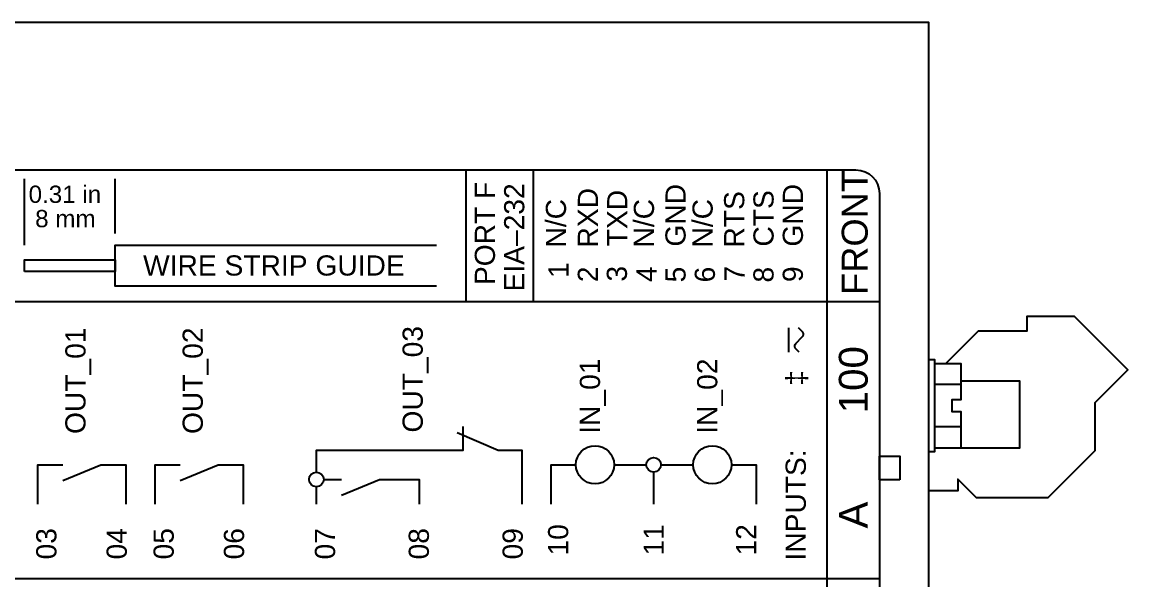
# Model space of a CAD drawing. Extents: x 1 to 23.8, y 0.2 to 17.
# Drawn here: x 11.459 to 15.229, y 6.95 to 8.852 of the extents above; entities that cross this region are included whole.
import ezdxf

# ---------------------------------------------------------------- set-up
doc = ezdxf.new("R2010")
doc.units = 0
doc.header["$MEASUREMENT"] = 0
doc.layers.add('6_00_____DWG', color=7, linetype='CONTINUOUS')
doc.styles.add('ARIAL', font='arial.ttf')

msp = doc.modelspace()

# ---------------------------------------------------------------- linework, layer by layer
at = {"layer": '6_00_____DWG'}
for points in [[(9.5988, 8.8524), (14.5491, 8.8524), (14.5491, 1.5689), (9.5988, 1.5689)], [(12.9721, 8.348), (12.9721, 7.8997)], [(13.2021, 7.8997), (13.2021, 8.348)], [(14.202, 8.3481), (14.202, 2.0231)], [(11.4663, 8.0917), (11.4663, 8.3173)], [(11.7762, 8.1317), (11.7762, 8.3173)], [(12.872, 7.9517), (11.7762, 7.9517), (11.7762, 8.0917), (12.872, 8.0917)], [(11.4663, 8.0017), (11.4663, 8.0417), (11.7762, 8.0417), (11.7762, 8.0017), (11.4663, 8.0017)], [(10.5118, 7.8997), (14.3818, 7.8997)], [(14.6083, 7.688), (14.7201, 7.7997), (14.8861, 7.7997), (14.8861, 7.8497), (15.0461, 7.8497), (15.2291, 7.6667), (15.1161, 7.5537), (15.1161, 7.3897), (14.9561, 7.2297), (14.7131, 7.2297), (14.6491, 7.2937), (14.6491, 7.2537), (14.5491, 7.2537)], [(14.0731, 7.7265), (14.0731, 7.8094)], [(14.5491, 7.7011), (14.5691, 7.7011), (14.5691, 7.3861), (14.5491, 7.3861)], [(14.5691, 7.688), (14.6591, 7.688), (14.6591, 7.5636), (14.6291, 7.5636), (14.6291, 7.5236), (14.6591, 7.5236), (14.6591, 7.3993), (14.5691, 7.3993)], [(14.6591, 7.6287), (14.8591, 7.6287), (14.8591, 7.3987), (14.6591, 7.3987)], [(14.6591, 7.6158), (14.5691, 7.6158)], [(12.4619, 7.3174), (12.4619, 7.3924), (12.962, 7.3924), (12.962, 7.3924), (12.962, 7.4724)], [(14.6591, 7.4715), (14.5691, 7.4715)], [(12.942, 7.4524), (13.082, 7.3924), (13.162, 7.3924), (13.162, 7.2075)], [(14.4519, 7.2913), (14.3818, 7.2913), (14.3818, 7.3713), (14.4519, 7.3713), (14.4519, 7.2913)], [(11.5119, 7.2075), (11.5119, 7.3424), (11.597, 7.3424)], [(11.5971, 7.2887), (11.7271, 7.3424), (11.812, 7.3424), (11.812, 7.2075)], [(11.9119, 7.2075), (11.9119, 7.3424), (11.997, 7.3424)], [(11.9971, 7.2887), (12.127, 7.3424), (12.212, 7.3424), (12.212, 7.2075)], [(13.2621, 7.2075), (13.262, 7.3424), (13.347, 7.3424)], [(13.477, 7.3424), (13.587, 7.3424)], [(13.612, 7.3174), (13.612, 7.2075)], [(13.637, 7.3424), (13.7471, 7.3424)], [(13.8771, 7.3424), (13.9621, 7.3424), (13.9621, 7.2075)], [(12.487, 7.2924), (12.5471, 7.2924)], [(12.5471, 7.2387), (12.6771, 7.2924), (12.812, 7.2924), (12.812, 7.2075)], [(12.462, 7.2075), (12.462, 7.2674)], [(10.5118, 6.9547), (14.3818, 6.9547)]]:
    msp.add_lwpolyline(points, dxfattribs=at)
msp.add_lwpolyline([(10.5919, 8.348), (14.3018, 8.348, -0.414213), (14.3818, 8.268), (14.3818, 2.1031, -0.414212), (14.3018, 2.0231), (10.5919, 2.0231, -0.414211), (10.5119, 2.1031), (10.5119, 8.268, -0.414219)], format="xyb", close=True, dxfattribs=at)
msp.add_lwpolyline([(14.1084, 7.7265), (14.0946, 7.7405, -0.328455), (14.0967, 7.7564), (14.1189, 7.7787, 0.339292), (14.121, 7.7947), (14.1064, 7.8094)], format="xyb", dxfattribs=at)
for centre, radius in [((13.412, 7.3424), 0.065), ((13.8121, 7.3424), 0.065), ((13.612, 7.3424), 0.025), ((12.462, 7.2924), 0.025)]:
    msp.add_circle(centre, radius, dxfattribs=at)

# ---------------------------------------------------------------- texts
at = {"layer": '6_00_____DWG', "style": 'ARIAL'}
for s, height, p in [('FRONT', 0.0885, (14.3418, 7.9219)), ('PORT F', 0.06883, (13.0709, 7.9554)), ('EIA–232', 0.06883, (13.1709, 7.9336)), ('GND', 0.06883, (13.7209, 8.0867)), ('GND', 0.06883, (14.121, 8.0867)), ('RXD', 0.06883, (13.4221, 8.0835)), ('TXD', 0.06883, (13.522, 8.0878)), ('RTS', 0.06883, (13.921, 8.0835)), ('CTS', 0.06883, (14.021, 8.0867)), ('N/C', 0.06883, (13.3132, 8.0835)), ('N/C', 0.06883, (13.6132, 8.0835)), ('N/C', 0.06883, (13.8132, 8.0835)), ('1', 0.0688, (13.322, 7.9799)), ('2', 0.0688, (13.422, 7.9652)), ('3', 0.0688, (13.5209, 7.9672)), ('4', 0.0688, (13.622, 7.9658)), ('5', 0.0688, (13.7209, 7.9645)), ('6', 0.0688, (13.8209, 7.9645)), ('7', 0.0688, (13.922, 7.9674)), ('8', 0.0688, (14.0209, 7.964)), ('9', 0.0688, (14.1209, 7.9656)), ('OUT_01', 0.06883, (11.6747, 7.4474)), ('OUT_02', 0.06883, (12.0747, 7.4474)), ('OUT_03', 0.06883, (12.8247, 7.4524)), ('100', 0.09833, (14.3418, 7.518)), ('IN_01', 0.06883, (13.4291, 7.4483)), ('IN_02', 0.06883, (13.8291, 7.4483)), ('‡', 0.0688, (14.132, 7.6114)), ('INPUTS:', 0.06883, (14.1309, 7.0156)), ('A', 0.0983, (14.3418, 7.1252)), ('10', 0.06883, (13.3207, 7.0329)), ('11', 0.06883, (13.6467, 7.0329)), ('12', 0.06883, (13.9619, 7.0329)), ('03', 0.06883, (11.5755, 7.0195)), ('04', 0.06883, (11.8155, 7.0195)), ('05', 0.06883, (11.9755, 7.0195)), ('06', 0.06883, (12.2154, 7.0195)), ('07', 0.06883, (12.5258, 7.0195)), ('08', 0.06883, (12.8456, 7.0195)), ('09', 0.06883, (13.1657, 7.0195))]:
    msp.add_text(s, height=height, rotation=90, dxfattribs=at).set_placement(p)
for s, height, p in [('0.31 in', 0.059, (11.4807, 8.2357)), ('8 mm', 0.059, (11.503, 8.1526)), ('WIRE STRIP GUIDE', 0.068833, (11.871, 7.9878))]:
    msp.add_text(s, height=height, dxfattribs=at).set_placement(p)

doc.saveas('drawing.dxf')
